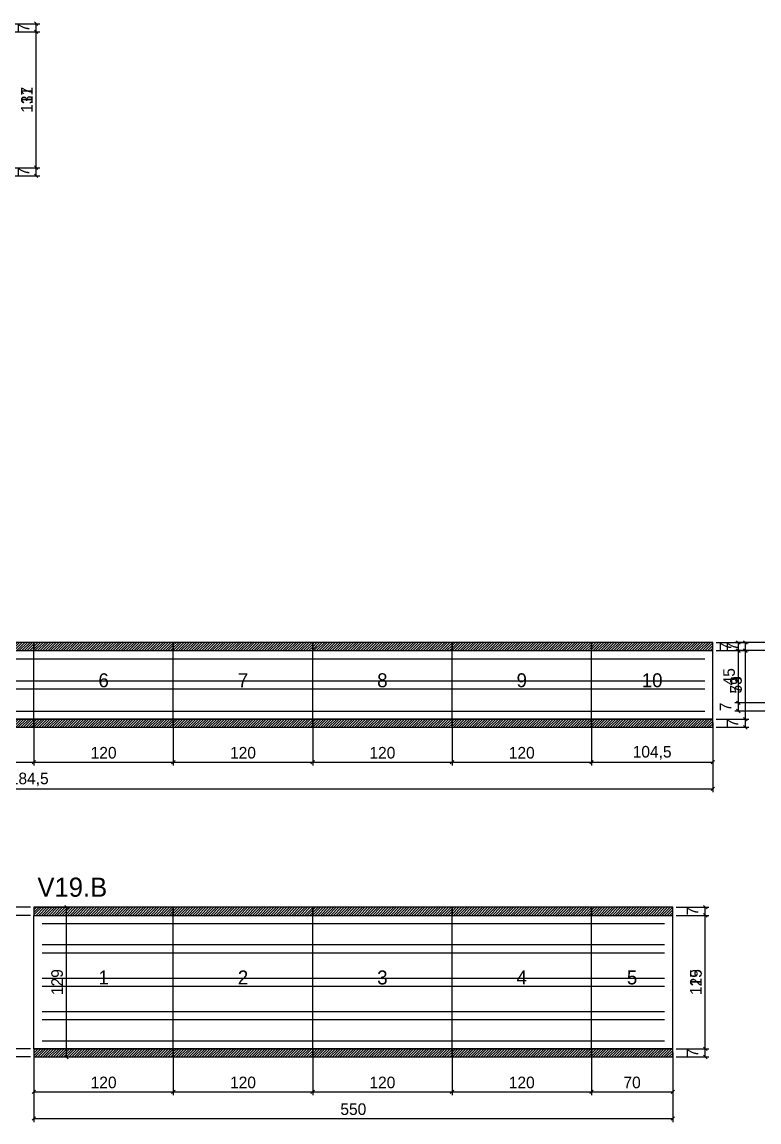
# Model space of a CAD drawing. Extents: x -10500 to 3070, y -7991 to 1250.
# Drawn here: x 787 to 1421, y -7749 to -6801 of the extents above; entities that cross this region are included whole.
import ezdxf
from ezdxf.enums import TextEntityAlignment as Align

# ---------------------------------------------------------------- set-up
doc = ezdxf.new("R2010")
doc.units = 0
for name, color, linetype in [('5', 5, 'Continuous'), ('COTA', 241, 'Continuous'), ('NOMENCLATURA', 7, 'Continuous'), ('Painéis', 200, 'Continuous'), ('SARR_2.2x7', 40, 'Continuous'), ('SCO-___-LAJ', 224, 'Continuous')]:
    doc.layers.add(name, color=color, linetype=linetype)
doc.dimstyles.new('PAINEL', dxfattribs={"dimtxt": 10, "dimasz": 3, "dimexe": 3, "dimexo": 3, "dimgap": 3, "dimtad": 1, "dimblk": 'OBLIQUE', "dimblk1": 'OBLIQUE', "dimcen": 2.5, "dimclrd": 4, "dimclre": 4, "dimclrt": 240, "dimazin": 3, "dimtfac": 1, "dimtmove": 0, "dimatfit": 3})

# ---------------------------------------------------------------- blocks, each defined once
blk = doc.blocks.new('_OBLIQUE')
at = {"color": 0, "linetype": 'BYBLOCK'}
blk.add_line((-0.5, -0.5), (0.5, 0.5), dxfattribs=at)

msp = doc.modelspace()

# ---------------------------------------------------------------- hatches: boundary and pattern name
at = {"layer": 'COTA'}
h = msp.add_hatch(dxfattribs=at)
h.set_pattern_fill('ANSI31', scale=0.5)
h.paths.add_polyline_path([(677, -7342.7), (797, -7342.7), (797, -7335.7), (677, -7335.7)])
h = msp.add_hatch(dxfattribs=at)
h.set_pattern_fill('ANSI31', scale=0.5)
h.paths.add_polyline_path([(797, -7342.7), (917, -7342.7), (917, -7335.7), (797, -7335.7)])
h = msp.add_hatch(dxfattribs=at)
h.set_pattern_fill('ANSI31', scale=0.5)
h.paths.add_polyline_path([(917, -7342.7), (1037, -7342.7), (1037, -7335.7), (917, -7335.7)])
h = msp.add_hatch(dxfattribs=at)
h.set_pattern_fill('ANSI31', scale=0.5)
h.paths.add_polyline_path([(1037, -7342.7), (1157, -7342.7), (1157, -7335.7), (1037, -7335.7)])
h = msp.add_hatch(dxfattribs=at)
h.set_pattern_fill('ANSI31', scale=0.5)
h.paths.add_polyline_path([(1157, -7342.7), (1277, -7342.7), (1277, -7335.7), (1157, -7335.7)])
h = msp.add_hatch(dxfattribs=at)
h.set_pattern_fill('ANSI31', scale=0.5)
h.paths.add_polyline_path([(1277, -7342.7), (1381.5, -7342.7), (1381.5, -7335.7), (1277, -7335.7)])
h = msp.add_hatch(dxfattribs=at)
h.set_pattern_fill('ANSI31', scale=0.5)
h.paths.add_polyline_path([(677, -7408.7), (797, -7408.7), (797, -7401.7), (677, -7401.7)])
h = msp.add_hatch(dxfattribs=at)
h.set_pattern_fill('ANSI31', scale=0.5)
h.paths.add_polyline_path([(797, -7408.7), (917, -7408.7), (917, -7401.7), (797, -7401.7)])
h = msp.add_hatch(dxfattribs=at)
h.set_pattern_fill('ANSI31', scale=0.5)
h.paths.add_polyline_path([(917, -7408.7), (1037, -7408.7), (1037, -7401.7), (917, -7401.7)])
h = msp.add_hatch(dxfattribs=at)
h.set_pattern_fill('ANSI31', scale=0.5)
h.paths.add_polyline_path([(1037, -7408.7), (1157, -7408.7), (1157, -7401.7), (1037, -7401.7)])
h = msp.add_hatch(dxfattribs=at)
h.set_pattern_fill('ANSI31', scale=0.5)
h.paths.add_polyline_path([(1157, -7408.7), (1277, -7408.7), (1277, -7401.7), (1157, -7401.7)])
h = msp.add_hatch(dxfattribs=at)
h.set_pattern_fill('ANSI31', scale=0.5)
h.paths.add_polyline_path([(1277, -7408.7), (1381.5, -7408.7), (1381.5, -7401.7), (1277, -7401.7)])
h = msp.add_hatch(dxfattribs=at)
h.set_pattern_fill('ANSI31', scale=0.5)
h.paths.add_polyline_path([(797, -7570.7), (917, -7570.7), (917, -7563.7), (797, -7563.7)])
h = msp.add_hatch(dxfattribs=at)
h.set_pattern_fill('ANSI31', scale=0.5)
h.paths.add_polyline_path([(917, -7570.7), (1037, -7570.7), (1037, -7563.7), (917, -7563.7)])
h = msp.add_hatch(dxfattribs=at)
h.set_pattern_fill('ANSI31', scale=0.5)
h.paths.add_polyline_path([(1037, -7570.7), (1157, -7570.7), (1157, -7563.7), (1037, -7563.7)])
h = msp.add_hatch(dxfattribs=at)
h.set_pattern_fill('ANSI31', scale=0.5)
h.paths.add_polyline_path([(1157, -7570.7), (1277, -7570.7), (1277, -7563.7), (1157, -7563.7)])
h = msp.add_hatch(dxfattribs=at)
h.set_pattern_fill('ANSI31', scale=0.5)
h.paths.add_polyline_path([(1277, -7570.7), (1347, -7570.7), (1347, -7563.7), (1277, -7563.7)])
h = msp.add_hatch(dxfattribs=at)
h.set_pattern_fill('ANSI31', scale=0.5)
h.paths.add_polyline_path([(797, -7692.7), (917, -7692.7), (917, -7685.7), (797, -7685.7)])
h = msp.add_hatch(dxfattribs=at)
h.set_pattern_fill('ANSI31', scale=0.5)
h.paths.add_polyline_path([(917, -7692.7), (1037, -7692.7), (1037, -7685.7), (917, -7685.7)])
h = msp.add_hatch(dxfattribs=at)
h.set_pattern_fill('ANSI31', scale=0.5)
h.paths.add_polyline_path([(1037, -7692.7), (1157, -7692.7), (1157, -7685.7), (1037, -7685.7)])
h = msp.add_hatch(dxfattribs=at)
h.set_pattern_fill('ANSI31', scale=0.5)
h.paths.add_polyline_path([(1157, -7692.7), (1277, -7692.7), (1277, -7685.7), (1157, -7685.7)])
h = msp.add_hatch(dxfattribs=at)
h.set_pattern_fill('ANSI31', scale=0.5)
h.paths.add_polyline_path([(1277, -7692.7), (1347, -7692.7), (1347, -7685.7), (1277, -7685.7)])

# ---------------------------------------------------------------- linework, layer by layer
at = {"layer": 'Painéis'}
for p, q in [((677, -7342.7), (797, -7342.7)), ((797, -7401.7), (797, -7342.7)), ((797, -7401.7), (797, -7342.7)), ((797, -7342.7), (917, -7342.7)), ((797, -7401.7), (797, -7342.7)), ((917, -7401.7), (917, -7342.7)), ((917, -7401.7), (917, -7342.7)), ((917, -7342.7), (1037, -7342.7)), ((917, -7401.7), (917, -7342.7)), ((1037, -7401.7), (1037, -7342.7)), ((1037, -7401.7), (1037, -7342.7)), ((1037, -7342.7), (1157, -7342.7)), ((1037, -7401.7), (1037, -7342.7)), ((1157, -7401.7), (1157, -7342.7)), ((1157, -7401.7), (1157, -7342.7)), ((1157, -7342.7), (1277, -7342.7)), ((1157, -7401.7), (1157, -7342.7)), ((1277, -7401.7), (1277, -7342.7)), ((1277, -7401.7), (1277, -7342.7)), ((1277, -7342.7), (1381.5, -7342.7)), ((1277, -7401.7), (1277, -7342.7)), ((1381.5, -7401.7), (1381.5, -7342.7)), ((677, -7401.7), (797, -7401.7)), ((797, -7401.7), (917, -7401.7)), ((917, -7401.7), (1037, -7401.7)), ((1037, -7401.7), (1157, -7401.7)), ((1157, -7401.7), (1277, -7401.7)), ((1277, -7401.7), (1381.5, -7401.7)), ((797, -7570.7), (917, -7570.7)), ((797, -7685.7), (797, -7570.7)), ((917, -7685.7), (917, -7570.7)), ((917, -7685.7), (917, -7570.7)), ((917, -7570.7), (1037, -7570.7)), ((917, -7685.7), (917, -7570.7)), ((1037, -7685.7), (1037, -7570.7)), ((1037, -7685.7), (1037, -7570.7)), ((1037, -7570.7), (1157, -7570.7)), ((1037, -7685.7), (1037, -7570.7)), ((1157, -7685.7), (1157, -7570.7)), ((1157, -7685.7), (1157, -7570.7)), ((1157, -7570.7), (1277, -7570.7)), ((1157, -7685.7), (1157, -7570.7)), ((1277, -7685.7), (1277, -7570.7)), ((1277, -7685.7), (1277, -7570.7)), ((1277, -7570.7), (1347, -7570.7)), ((1277, -7685.7), (1277, -7570.7)), ((1347, -7685.7), (1347, -7570.7)), ((797, -7685.7), (917, -7685.7)), ((917, -7685.7), (1037, -7685.7)), ((1037, -7685.7), (1157, -7685.7)), ((1157, -7685.7), (1277, -7685.7)), ((1277, -7685.7), (1347, -7685.7))]:
    msp.add_line(p, q, dxfattribs=at)
at = {"layer": 'SARR_2.2x7'}
for points in [[(677, -7349.7), (797, -7349.7)], [(677, -7349.7), (797, -7349.7)], [(797, -7349.7), (917, -7349.7)], [(797, -7349.7), (917, -7349.7)], [(917, -7349.7), (1037, -7349.7)], [(917, -7349.7), (1037, -7349.7)], [(1037, -7349.7), (1157, -7349.7)], [(1037, -7349.7), (1157, -7349.7)], [(1157, -7349.7), (1277, -7349.7)], [(1157, -7349.7), (1277, -7349.7)], [(1277, -7349.7), (1374.5, -7349.7)], [(1277, -7349.7), (1374.5, -7349.7)], [(677, -7368.7), (797, -7368.7)], [(677, -7368.7), (797, -7368.7)], [(797, -7368.7), (917, -7368.7)], [(797, -7368.7), (917, -7368.7)], [(917, -7368.7), (1037, -7368.7)], [(917, -7368.7), (1037, -7368.7)], [(1037, -7368.7), (1157, -7368.7)], [(1037, -7368.7), (1157, -7368.7)], [(1157, -7368.7), (1277, -7368.7)], [(1157, -7368.7), (1277, -7368.7)], [(1277, -7368.7), (1374.5, -7368.7)], [(1277, -7368.7), (1374.5, -7368.7)], [(677, -7375.7), (797, -7375.7)], [(677, -7375.7), (797, -7375.7)], [(797, -7375.7), (917, -7375.7)], [(797, -7375.7), (917, -7375.7)], [(917, -7375.7), (1037, -7375.7)], [(917, -7375.7), (1037, -7375.7)], [(1037, -7375.7), (1157, -7375.7)], [(1037, -7375.7), (1157, -7375.7)], [(1157, -7375.7), (1277, -7375.7)], [(1157, -7375.7), (1277, -7375.7)], [(1277, -7375.7), (1374.5, -7375.7)], [(1277, -7375.7), (1374.5, -7375.7)], [(677, -7394.7), (797, -7394.7)], [(677, -7394.7), (797, -7394.7)], [(797, -7394.7), (917, -7394.7)], [(797, -7394.7), (917, -7394.7)], [(917, -7394.7), (1037, -7394.7)], [(917, -7394.7), (1037, -7394.7)], [(1037, -7394.7), (1157, -7394.7)], [(1037, -7394.7), (1157, -7394.7)], [(1157, -7394.7), (1277, -7394.7)], [(1157, -7394.7), (1277, -7394.7)], [(1277, -7394.7), (1374.5, -7394.7)], [(1277, -7394.7), (1374.5, -7394.7)], [(804, -7577.7), (917, -7577.7)], [(804, -7577.7), (917, -7577.7)], [(917, -7577.7), (1037, -7577.7)], [(917, -7577.7), (1037, -7577.7)], [(1037, -7577.7), (1157, -7577.7)], [(1037, -7577.7), (1157, -7577.7)], [(1157, -7577.7), (1277, -7577.7)], [(1157, -7577.7), (1277, -7577.7)], [(1277, -7577.7), (1340, -7577.7)], [(1277, -7577.7), (1340, -7577.7)], [(804, -7595.95), (917, -7595.95)], [(804, -7595.95), (917, -7595.95)], [(917, -7595.95), (1037, -7595.95)], [(917, -7595.95), (1037, -7595.95)], [(1037, -7595.95), (1157, -7595.95)], [(1037, -7595.95), (1157, -7595.95)], [(1157, -7595.95), (1277, -7595.95)], [(1157, -7595.95), (1277, -7595.95)], [(1277, -7595.95), (1340, -7595.95)], [(1277, -7595.95), (1340, -7595.95)], [(804, -7602.95), (917, -7602.95)], [(804, -7602.95), (917, -7602.95)], [(917, -7602.95), (1037, -7602.95)], [(917, -7602.95), (1037, -7602.95)], [(1037, -7602.95), (1157, -7602.95)], [(1037, -7602.95), (1157, -7602.95)], [(1157, -7602.95), (1277, -7602.95)], [(1157, -7602.95), (1277, -7602.95)], [(1277, -7602.95), (1340, -7602.95)], [(1277, -7602.95), (1340, -7602.95)], [(804, -7624.7), (917, -7624.7)], [(804, -7624.7), (917, -7624.7)], [(917, -7624.7), (1037, -7624.7)], [(917, -7624.7), (1037, -7624.7)], [(1037, -7624.7), (1157, -7624.7)], [(1037, -7624.7), (1157, -7624.7)], [(1157, -7624.7), (1277, -7624.7)], [(1157, -7624.7), (1277, -7624.7)], [(1277, -7624.7), (1340, -7624.7)], [(1277, -7624.7), (1340, -7624.7)], [(804, -7631.7), (917, -7631.7)], [(804, -7631.7), (917, -7631.7)], [(917, -7631.7), (1037, -7631.7)], [(917, -7631.7), (1037, -7631.7)], [(1037, -7631.7), (1157, -7631.7)], [(1037, -7631.7), (1157, -7631.7)], [(1157, -7631.7), (1277, -7631.7)], [(1157, -7631.7), (1277, -7631.7)], [(1277, -7631.7), (1340, -7631.7)], [(1277, -7631.7), (1340, -7631.7)], [(804, -7653.45), (917, -7653.45)], [(804, -7653.45), (917, -7653.45)], [(917, -7653.45), (1037, -7653.45)], [(917, -7653.45), (1037, -7653.45)], [(1037, -7653.45), (1157, -7653.45)], [(1037, -7653.45), (1157, -7653.45)], [(1157, -7653.45), (1277, -7653.45)], [(1157, -7653.45), (1277, -7653.45)], [(1277, -7653.45), (1340, -7653.45)], [(1277, -7653.45), (1340, -7653.45)], [(804, -7660.45), (917, -7660.45)], [(804, -7660.45), (917, -7660.45)], [(917, -7660.45), (1037, -7660.45)], [(917, -7660.45), (1037, -7660.45)], [(1037, -7660.45), (1157, -7660.45)], [(1037, -7660.45), (1157, -7660.45)], [(1157, -7660.45), (1277, -7660.45)], [(1157, -7660.45), (1277, -7660.45)], [(1277, -7660.45), (1340, -7660.45)], [(1277, -7660.45), (1340, -7660.45)], [(804, -7678.7), (917, -7678.7)], [(804, -7678.7), (917, -7678.7)], [(917, -7678.7), (1037, -7678.7)], [(917, -7678.7), (1037, -7678.7)], [(1037, -7678.7), (1157, -7678.7)], [(1037, -7678.7), (1157, -7678.7)], [(1157, -7678.7), (1277, -7678.7)], [(1157, -7678.7), (1277, -7678.7)], [(1277, -7678.7), (1340, -7678.7)], [(1277, -7678.7), (1340, -7678.7)]]:
    msp.add_lwpolyline(points, dxfattribs=at)
at = {"layer": 'SCO-___-LAJ'}
for points in [[(677, -7342.7), (797, -7342.7), (797, -7335.7), (677, -7335.7)], [(797, -7342.7), (917, -7342.7), (917, -7335.7), (797, -7335.7)], [(917, -7342.7), (1037, -7342.7), (1037, -7335.7), (917, -7335.7)], [(1037, -7342.7), (1157, -7342.7), (1157, -7335.7), (1037, -7335.7)], [(1157, -7342.7), (1277, -7342.7), (1277, -7335.7), (1157, -7335.7)], [(1277, -7342.7), (1381.5, -7342.7), (1381.5, -7335.7), (1277, -7335.7)], [(677, -7408.7), (797, -7408.7), (797, -7401.7), (677, -7401.7)], [(797, -7408.7), (917, -7408.7), (917, -7401.7), (797, -7401.7)], [(917, -7408.7), (1037, -7408.7), (1037, -7401.7), (917, -7401.7)], [(1037, -7408.7), (1157, -7408.7), (1157, -7401.7), (1037, -7401.7)], [(1157, -7408.7), (1277, -7408.7), (1277, -7401.7), (1157, -7401.7)], [(1277, -7408.7), (1381.5, -7408.7), (1381.5, -7401.7), (1277, -7401.7)], [(797, -7570.7), (917, -7570.7), (917, -7563.7), (797, -7563.7)], [(917, -7570.7), (1037, -7570.7), (1037, -7563.7), (917, -7563.7)], [(1037, -7570.7), (1157, -7570.7), (1157, -7563.7), (1037, -7563.7)], [(1157, -7570.7), (1277, -7570.7), (1277, -7563.7), (1157, -7563.7)], [(1277, -7570.7), (1347, -7570.7), (1347, -7563.7), (1277, -7563.7)], [(797, -7692.7), (917, -7692.7), (917, -7685.7), (797, -7685.7)], [(917, -7692.7), (1037, -7692.7), (1037, -7685.7), (917, -7685.7)], [(1037, -7692.7), (1157, -7692.7), (1157, -7685.7), (1037, -7685.7)], [(1157, -7692.7), (1277, -7692.7), (1277, -7685.7), (1157, -7685.7)], [(1277, -7692.7), (1347, -7692.7), (1347, -7685.7), (1277, -7685.7)]]:
    msp.add_lwpolyline(points, close=True, dxfattribs=at)

# ---------------------------------------------------------------- texts
at = {"layer": '5'}
for s, p in [('6', (857, -7368.2)), ('8', (1097, -7368.2)), ('9', (1217, -7368.2)), ('10', (1329.25, -7368.2)), ('7', (977, -7368.2)), ('1', (857, -7624.2)), ('2', (977, -7624.2)), ('3', (1097, -7624.2)), ('4', (1217, -7624.2)), ('5', (1312, -7624.2))]:
    msp.add_text(s, height=12, dxfattribs=at).set_placement(p, align=Align.MIDDLE_CENTER)
at = {"layer": 'NOMENCLATURA'}
msp.add_text('V19.B', height=16.5, dxfattribs=at).set_placement((800, -7554.7))

# ---------------------------------------------------------------- dimensions: what is measured, and where the dimension line sits
at = {"layer": 'COTA'}
for base, p1, p2 in [((799, -6933.7), (771, -6933.7), (771, -6802.7)), ((799, -6809.7), (771, -6809.7), (771, -6802.7)), ((799, -6926.7), (771, -6926.7), (771, -6809.7)), ((799, -6933.7), (771, -6933.7), (771, -6926.7)), ((1409.5, -7408.7), (1381.5, -7408.7), (1381.5, -7335.7)), ((1409.5, -7342.7), (1381.5, -7342.7), (1381.5, -7335.7)), ((1409.5, -7401.7), (1381.5, -7401.7), (1381.5, -7342.7)), ((1403.5, -7342.7), (1431.5, -7342.7), (1431.5, -7335.7)), ((1403.5, -7387.7), (1431.5, -7387.7), (1431.5, -7342.7)), ((1403.5, -7394.7), (1431.5, -7394.7), (1431.5, -7387.7)), ((1409.5, -7408.7), (1381.5, -7408.7), (1381.5, -7401.7)), ((769, -7570.7), (797, -7570.7), (797, -7563.7)), ((769, -7685.7), (797, -7685.7), (797, -7570.7)), ((825, -7692.7), (797, -7692.7), (797, -7563.7)), ((1375, -7692.7), (1347, -7692.7), (1347, -7563.7)), ((1375, -7570.7), (1347, -7570.7), (1347, -7563.7)), ((1375, -7685.7), (1347, -7685.7), (1347, -7570.7)), ((769, -7692.7), (797, -7692.7), (797, -7685.7)), ((1375, -7692.7), (1347, -7692.7), (1347, -7685.7))]:
    msp.add_linear_dim(base=base, p1=p1, p2=p2, angle=90, dimstyle='PAINEL', dxfattribs=at).render()
for base, p1, p2 in [((197, -7461.7), (197, -7401.7), (1381.5, -7401.7)), ((677, -7438.7), (677, -7401.7), (797, -7401.7)), ((797, -7438.7), (797, -7401.7), (917, -7401.7)), ((917, -7438.7), (917, -7401.7), (1037, -7401.7)), ((1037, -7438.7), (1037, -7401.7), (1157, -7401.7)), ((1157, -7438.7), (1157, -7401.7), (1277, -7401.7)), ((1277, -7438.7), (1277, -7401.7), (1381.5, -7401.7)), ((797, -7722.7), (797, -7685.7), (917, -7685.7)), ((797, -7745.7), (797, -7685.7), (1347, -7685.7)), ((917, -7722.7), (917, -7685.7), (1037, -7685.7)), ((1037, -7722.7), (1037, -7685.7), (1157, -7685.7)), ((1157, -7722.7), (1157, -7685.7), (1277, -7685.7)), ((1277, -7722.7), (1277, -7685.7), (1347, -7685.7))]:
    msp.add_linear_dim(base=base, p1=p1, p2=p2, dimstyle='PAINEL', dxfattribs=at).render()

doc.saveas('drawing.dxf')
